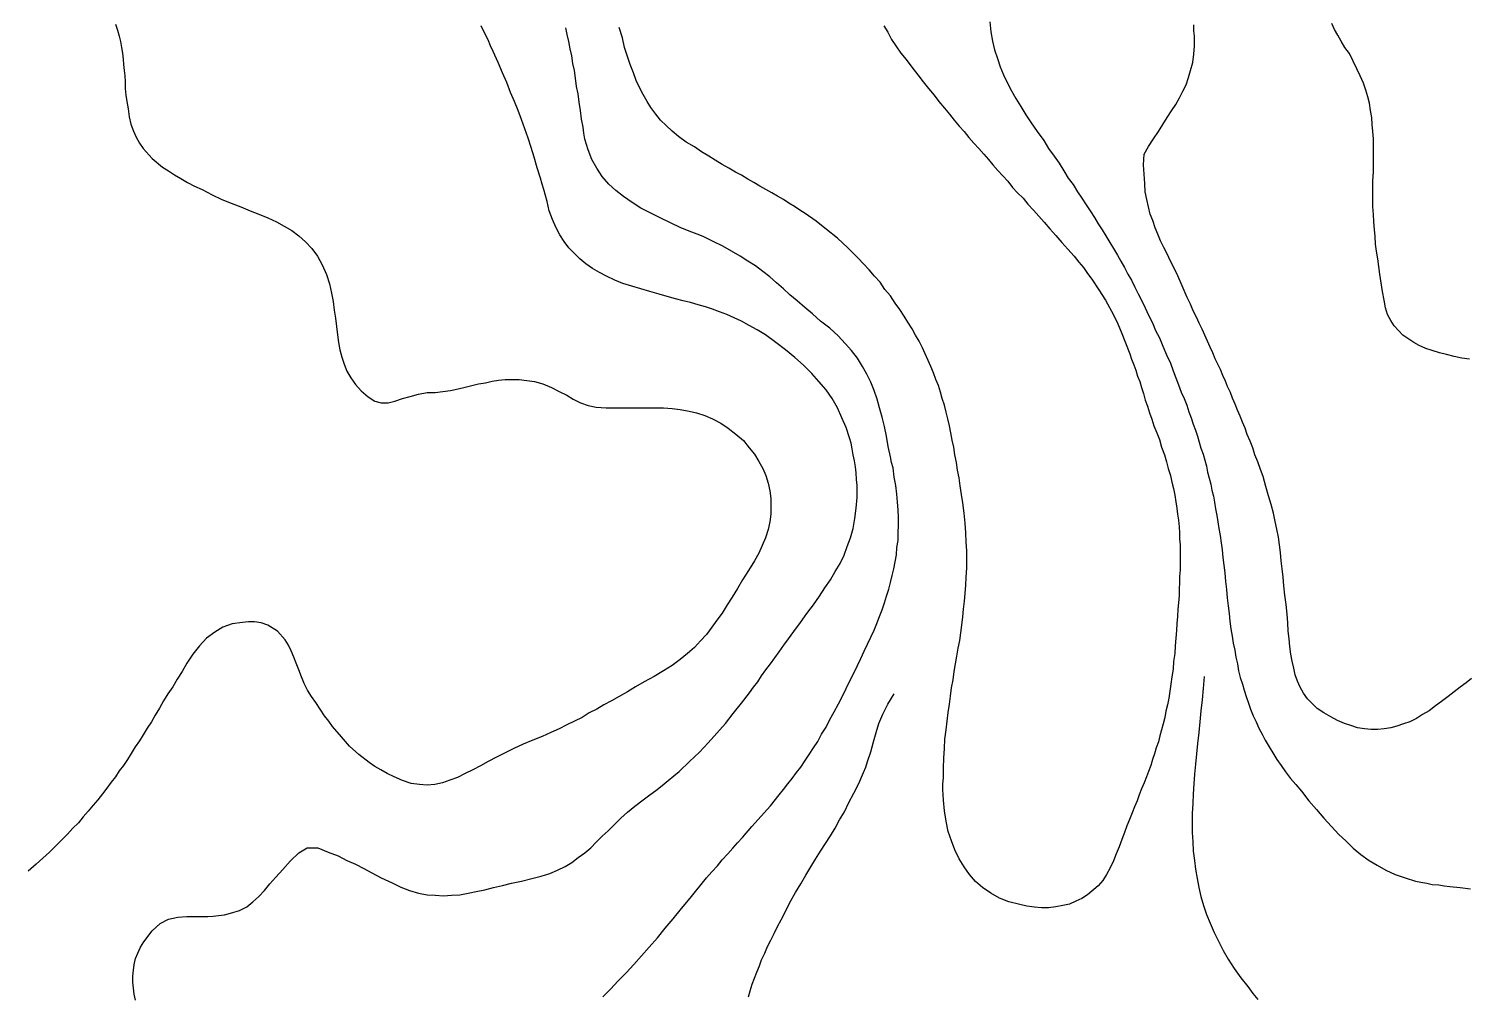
# Model space of a CAD drawing. Header units: inches. Extents: x 401374 to 405300, y 6332180 to 6336621.
# Drawn here: x 403137.2 to 403401, y 6333212.5 to 6333389.5 of the extents above; entities that cross this region are included whole.
import ezdxf

# ---------------------------------------------------------------- set-up
doc = ezdxf.new("R2010")
doc.units = ezdxf.units.IN
doc.header["$MEASUREMENT"] = 0

msp = doc.modelspace()

# ---------------------------------------------------------------- linework, layer by layer
for points in [[(403153.1, 6333390.4), (403153.5, 6333389.3), (403153.8, 6333388.2), (403154, 6333387.2), (403154.2, 6333386.1), (403154.4, 6333385.1), (403154.5, 6333384), (403154.6, 6333383), (403154.7, 6333381.9), (403154.8, 6333380.9), (403154.9, 6333379.8), (403154.9, 6333378.6), (403155, 6333377.4), (403155.2, 6333376.2), (403155.4, 6333374.9), (403155.6, 6333373.4), (403155.9, 6333372.1), (403156.4, 6333370.8), (403156.9, 6333369.7), (403157.5, 6333368.6), (403158.2, 6333367.6), (403159.8, 6333365.8), (403161.7, 6333364.2), (403162.8, 6333363.5), (403163.9, 6333362.8), (403165.1, 6333362.1), (403166.3, 6333361.4), (403167.6, 6333360.7), (403169, 6333360.1), (403170.8, 6333359.1), (403172.6, 6333358.3), (403174.3, 6333357.6), (403176.1, 6333356.9), (403177.8, 6333356.2), (403179.4, 6333355.6), (403181, 6333354.9), (403182.6, 6333354.2), (403184, 6333353.4), (403185.4, 6333352.6), (403186.7, 6333351.6), (403187.9, 6333350.5), (403189.1, 6333349.3), (403190.1, 6333347.9), (403191, 6333346.3), (403191.8, 6333344.5), (403192.3, 6333342.8), (403192.7, 6333341.1), (403193, 6333339.6), (403193.2, 6333338), (403193.4, 6333336.5), (403193.6, 6333335), (403193.8, 6333333.5), (403194, 6333332.1), (403194.2, 6333330.7), (403194.6, 6333329.4), (403195, 6333328.1), (403195.5, 6333326.8), (403196.2, 6333325.6), (403197.1, 6333324.4), (403198.1, 6333323.2), (403199.4, 6333322.1), (403200.6, 6333321.3), (403201.8, 6333321), (403203.1, 6333321), (403204.3, 6333321.3), (403205.7, 6333321.8), (403207.1, 6333322.2), (403208.6, 6333322.6), (403210.2, 6333322.9), (403211.7, 6333322.9), (403213.1, 6333323.1), (403214.5, 6333323.3), (403215.9, 6333323.6), (403217.2, 6333323.9), (403218.4, 6333324.2), (403219.6, 6333324.5), (403220.9, 6333324.7), (403222.1, 6333325), (403223.3, 6333325.2), (403224.5, 6333325.3), (403225.8, 6333325.3), (403227.1, 6333325.3), (403228.5, 6333325.1), (403229.9, 6333324.9), (403231.4, 6333324.5), (403233, 6333323.8), (403234.4, 6333323.1), (403235.8, 6333322.4), (403237, 6333321.7), (403238.3, 6333321), (403239.7, 6333320.5), (403241.2, 6333320.2), (403243, 6333320.1), (403244.8, 6333320.1), (403246.7, 6333320.1), (403248.5, 6333320.1), (403250.2, 6333320.1), (403251.9, 6333320.1), (403253.5, 6333320.1), (403255.1, 6333320), (403256.6, 6333319.8), (403258.2, 6333319.5), (403259.6, 6333319.2), (403261.1, 6333318.7), (403262.5, 6333318.1), (403264, 6333317.3), (403265.4, 6333316.4), (403266.8, 6333315.3), (403268.2, 6333314.1), (403269.2, 6333312.8), (403270.2, 6333311.6), (403271, 6333310.3), (403271.7, 6333309), (403272.3, 6333307.7), (403272.7, 6333306.3), (403273, 6333304.9), (403273.2, 6333303.5), (403273.2, 6333302.1), (403273.2, 6333300.6), (403273, 6333299.2), (403272.7, 6333297.8), (403272.2, 6333296.3), (403271.6, 6333294.9), (403271, 6333293.5), (403270.2, 6333292.1), (403269.1, 6333290.3), (403268, 6333288.6), (403267.1, 6333287), (403266.1, 6333285.4), (403265.2, 6333284), (403264.3, 6333282.5), (403263.3, 6333281.2), (403262.4, 6333279.9), (403261.4, 6333278.6), (403260.3, 6333277.4), (403259.2, 6333276.2), (403257.9, 6333275.1), (403256.6, 6333274), (403255.1, 6333272.9), (403253.5, 6333271.9), (403251.8, 6333270.9), (403250, 6333269.9), (403248.4, 6333269), (403246.9, 6333268.1), (403245.4, 6333267.2), (403244, 6333266.4), (403242.6, 6333265.7), (403241.3, 6333264.9), (403239.9, 6333264.2), (403238.6, 6333263.4), (403237.2, 6333262.7), (403235.8, 6333262), (403234.4, 6333261.3), (403232.9, 6333260.6), (403231.3, 6333259.9), (403229.6, 6333259.2), (403227.8, 6333258.5), (403226.1, 6333257.7), (403224.5, 6333256.9), (403222.9, 6333256.1), (403221.4, 6333255.3), (403220, 6333254.5), (403218.6, 6333253.8), (403217.2, 6333253.1), (403215.8, 6333252.4), (403214.4, 6333251.9), (403213, 6333251.4), (403211.6, 6333251.1), (403210.2, 6333251), (403208.8, 6333251.1), (403207.3, 6333251.3), (403205.7, 6333251.8), (403204.2, 6333252.5), (403202.9, 6333253.1), (403201.7, 6333253.8), (403200.6, 6333254.4), (403199.6, 6333255.1), (403197.7, 6333256.6), (403196, 6333258.1), (403194.5, 6333259.8), (403192.9, 6333261.7), (403192.2, 6333262.7), (403191.4, 6333263.7), (403190.6, 6333264.9), (403189.8, 6333266.1), (403189, 6333267.2), (403188.3, 6333268.4), (403187.7, 6333269.6), (403187.2, 6333270.8), (403186.7, 6333272.1), (403186.2, 6333273.3), (403185.8, 6333274.4), (403185.3, 6333275.6), (403184.8, 6333276.6), (403184.2, 6333277.6), (403182.8, 6333279.2), (403181, 6333280.3), (403179.8, 6333280.7), (403178.6, 6333280.9), (403177.5, 6333280.9), (403176.4, 6333280.8), (403174.5, 6333280.5), (403172.8, 6333279.9), (403171.3, 6333279), (403169.8, 6333277.9), (403168.5, 6333276.5), (403167.3, 6333275), (403166.2, 6333273.3), (403165.3, 6333271.8), (403164.4, 6333270.4), (403163.6, 6333269), (403162.7, 6333267.7), (403161.9, 6333266.4), (403161.2, 6333265.1), (403160.4, 6333263.8), (403159.7, 6333262.6), (403158.9, 6333261.4), (403158.2, 6333260.2), (403157.5, 6333259.1), (403156.7, 6333258), (403156, 6333256.8), (403155.3, 6333255.7), (403154.6, 6333254.6), (403153.8, 6333253.6), (403153.1, 6333252.5), (403152.3, 6333251.5), (403151.5, 6333250.4), (403150.7, 6333249.4), (403149.9, 6333248.3), (403149, 6333247.3), (403148.1, 6333246.2), (403147.2, 6333245.2), (403146.3, 6333244.1), (403145.3, 6333243.1), (403144.3, 6333242), (403143.2, 6333240.9), (403142.1, 6333239.8), (403141, 6333238.7), (403139.8, 6333237.6), (403138.6, 6333236.5), (403137.1, 6333235.2)], [(403156.8, 6333211.6), (403156.5, 6333212.7), (403156.4, 6333213.8), (403156.3, 6333214.9), (403156.3, 6333216), (403156.4, 6333217.1), (403156.5, 6333218.1), (403156.8, 6333219.2), (403157.2, 6333220.2), (403157.7, 6333221.3), (403158.3, 6333222.3), (403159.8, 6333224.3), (403161.3, 6333225.6), (403162.8, 6333226.4), (403164.5, 6333226.8), (403166.2, 6333226.9), (403168.1, 6333226.9), (403170, 6333226.9), (403171, 6333227), (403172, 6333227.1), (403173.1, 6333227.2), (403174.2, 6333227.5), (403175.8, 6333228), (403177.2, 6333228.7), (403178.3, 6333229.6), (403179.4, 6333230.6), (403180.4, 6333231.7), (403181.4, 6333232.9), (403182.5, 6333234.1), (403183.8, 6333235.5), (403185.2, 6333237.1), (403186.7, 6333238.6), (403188.2, 6333239.5), (403190.2, 6333239.5), (403192.1, 6333238.7), (403193.9, 6333238), (403195.5, 6333237.2), (403197.1, 6333236.5), (403198.6, 6333235.7), (403200.1, 6333234.9), (403201.8, 6333234), (403203.8, 6333233.1), (403205.4, 6333232.3), (403207, 6333231.7), (403208.6, 6333231.2), (403210.2, 6333230.9), (403211.7, 6333230.8), (403213.2, 6333230.7), (403214.7, 6333230.8), (403216.2, 6333230.9), (403217.7, 6333231.2), (403219.2, 6333231.5), (403220.8, 6333231.8), (403222.4, 6333232.2), (403224, 6333232.6), (403225.7, 6333233), (403227.5, 6333233.4), (403229.4, 6333233.9), (403231.1, 6333234.3), (403232.7, 6333234.8), (403234.1, 6333235.4), (403235.5, 6333236.1), (403236.7, 6333236.8), (403237.9, 6333237.7), (403239.1, 6333238.6), (403240.2, 6333239.5), (403241.2, 6333240.5), (403242.3, 6333241.6), (403243.4, 6333242.6), (403244.5, 6333243.7), (403245.7, 6333244.9), (403246.9, 6333246), (403248.3, 6333247.1), (403249.8, 6333248.3), (403251, 6333249.2), (403252.1, 6333250), (403253.3, 6333250.9), (403254.4, 6333251.8), (403255.4, 6333252.7), (403256.4, 6333253.5), (403258.3, 6333255.3), (403260.1, 6333257), (403261.7, 6333258.7), (403263.3, 6333260.5), (403264.9, 6333262.3), (403266.3, 6333264.1), (403267.8, 6333266), (403269.3, 6333267.9), (403270, 6333268.9), (403270.8, 6333269.9), (403271.5, 6333271), (403272.3, 6333272.1), (403273.1, 6333273.2), (403273.9, 6333274.3), (403274.7, 6333275.4), (403275.6, 6333276.6), (403276.4, 6333277.8), (403277.4, 6333279.1), (403278.6, 6333280.8), (403279.8, 6333282.4), (403281, 6333284), (403282.1, 6333285.6), (403283.1, 6333287.1), (403284.1, 6333288.6), (403285, 6333290.1), (403285.9, 6333291.6), (403286.6, 6333293.1), (403287.2, 6333294.7), (403287.8, 6333296.3), (403288.3, 6333298), (403288.6, 6333299.8), (403288.8, 6333301.7), (403289, 6333303.7), (403289, 6333304.8), (403289, 6333305.9), (403288.9, 6333307), (403288.8, 6333308.2), (403288.7, 6333309.3), (403288.5, 6333310.4), (403288.3, 6333311.5), (403288.1, 6333312.6), (403287.9, 6333313.6), (403287.6, 6333314.6), (403287, 6333316.5), (403286.2, 6333318.3), (403285.4, 6333320.1), (403284.4, 6333321.8), (403283.3, 6333323.4), (403282, 6333324.9), (403280.7, 6333326.4), (403279.2, 6333327.9), (403277.6, 6333329.3), (403275.9, 6333330.7), (403274.1, 6333332.1), (403272.2, 6333333.5), (403270.7, 6333334.4), (403269.2, 6333335.2), (403267.8, 6333336), (403266.5, 6333336.6), (403265.1, 6333337.2), (403263.8, 6333337.7), (403262.5, 6333338.2), (403261.2, 6333338.6), (403259.9, 6333339), (403258.5, 6333339.4), (403257.1, 6333339.7), (403255.7, 6333340.1), (403254.2, 6333340.5), (403252.7, 6333340.9), (403251, 6333341.4), (403249.4, 6333341.9), (403247.7, 6333342.4), (403246.1, 6333342.9), (403244.6, 6333343.5), (403243.1, 6333344.2), (403241.8, 6333344.9), (403240.5, 6333345.6), (403239.3, 6333346.5), (403238.2, 6333347.4), (403237.2, 6333348.4), (403236.2, 6333349.4), (403235.3, 6333350.6), (403234.5, 6333351.8), (403233.8, 6333353.2), (403233.2, 6333354.6), (403232.6, 6333356.2), (403232.2, 6333357.9), (403231.9, 6333359), (403231.6, 6333360.1), (403231.3, 6333361.1), (403231, 6333362.2), (403230.4, 6333364.1), (403229.8, 6333366), (403229.3, 6333367.8), (403228.7, 6333369.5), (403228.1, 6333371.2), (403227.5, 6333372.9), (403226.9, 6333374.6), (403226.2, 6333376.2), (403225.5, 6333377.9), (403224.8, 6333379.7), (403224, 6333381.5), (403223.2, 6333383.4), (403222.3, 6333385.4), (403221.8, 6333386.4), (403221.4, 6333387.5), (403220.7, 6333388.8), (403220.1, 6333390.1)], [(403242.4, 6333212.2), (403243.8, 6333213.6), (403245.2, 6333215.1), (403246.7, 6333216.6), (403248.1, 6333218.1), (403249.5, 6333219.7), (403250.9, 6333221.3), (403252.4, 6333223), (403253.8, 6333224.8), (403255.3, 6333226.5), (403256.8, 6333228.4), (403258.4, 6333230.3), (403259.4, 6333231.5), (403260.4, 6333232.8), (403261.4, 6333234), (403262.4, 6333235.1), (403263.4, 6333236.2), (403264.3, 6333237.3), (403265.3, 6333238.4), (403266.2, 6333239.4), (403267.1, 6333240.4), (403268, 6333241.4), (403269.7, 6333243.4), (403271.4, 6333245.3), (403273.1, 6333247.2), (403274.7, 6333249.2), (403275.5, 6333250.2), (403276.3, 6333251.2), (403277.1, 6333252.2), (403277.9, 6333253.3), (403278.7, 6333254.3), (403279.5, 6333255.5), (403280.2, 6333256.6), (403281, 6333257.8), (403281.8, 6333259), (403282.5, 6333260.3), (403283.3, 6333261.6), (403284, 6333263), (403284.8, 6333264.4), (403285.6, 6333265.9), (403286.3, 6333267.3), (403287, 6333268.7), (403287.7, 6333270.2), (403288.4, 6333271.5), (403289.1, 6333272.9), (403289.7, 6333274.2), (403290.3, 6333275.5), (403290.9, 6333276.8), (403291.5, 6333278.1), (403292.1, 6333279.4), (403292.6, 6333280.6), (403293.1, 6333281.9), (403293.6, 6333283.1), (403294, 6333284.4), (403294.4, 6333285.6), (403294.8, 6333286.9), (403295.1, 6333288.1), (403295.4, 6333289.4), (403295.7, 6333290.6), (403296, 6333291.9), (403296.2, 6333293.2), (403296.3, 6333294.5), (403296.5, 6333295.8), (403296.5, 6333297.2), (403296.6, 6333298.6), (403296.6, 6333300), (403296.5, 6333301.4), (403296.4, 6333302.8), (403296.3, 6333304.3), (403296.1, 6333305.9), (403295.8, 6333307.4), (403295.6, 6333309.1), (403295.3, 6333310.1), (403295.1, 6333311.1), (403294.7, 6333313), (403294.4, 6333314.9), (403294, 6333316.7), (403293.6, 6333318.4), (403293.1, 6333320.1), (403292.7, 6333321.7), (403292.1, 6333323.3), (403291.5, 6333324.8), (403290.8, 6333326.3), (403290, 6333327.7), (403289.1, 6333329.2), (403288, 6333330.6), (403286.8, 6333331.9), (403285.5, 6333333.3), (403284, 6333334.7), (403282.3, 6333336), (403280.8, 6333337.3), (403279.4, 6333338.5), (403278, 6333339.7), (403276.7, 6333340.8), (403275.5, 6333341.9), (403274.2, 6333343), (403273, 6333344.1), (403271.7, 6333345.1), (403270.4, 6333346.1), (403269, 6333347), (403267.6, 6333347.9), (403266, 6333348.8), (403264.4, 6333349.7), (403262.6, 6333350.6), (403260.8, 6333351.5), (403259.7, 6333351.9), (403258.7, 6333352.3), (403256.7, 6333353.1), (403254.8, 6333354), (403252.9, 6333354.9), (403251.1, 6333355.8), (403249.4, 6333356.7), (403247.8, 6333357.7), (403246.2, 6333358.8), (403244.8, 6333359.9), (403243.5, 6333361.1), (403242.3, 6333362.5), (403241.3, 6333364), (403240.4, 6333365.6), (403239.7, 6333367.4), (403239.1, 6333369.3), (403238.9, 6333370.4), (403238.8, 6333371.5), (403238.5, 6333373), (403238.3, 6333374.6), (403238.1, 6333376.1), (403237.9, 6333377.6), (403237.6, 6333379), (403237.4, 6333380.5), (403237.2, 6333381.9), (403236.9, 6333383.2), (403236.7, 6333384.6), (403236.4, 6333385.9), (403236.2, 6333387.2), (403235.9, 6333388.5), (403235.6, 6333389.7)], [(403293.9, 6333390.1), (403294.6, 6333388.9), (403295.3, 6333387.6), (403296.1, 6333386.4), (403297, 6333385.1), (403298, 6333383.9), (403299, 6333382.5), (403300.1, 6333381.1), (403301.1, 6333379.8), (403302.1, 6333378.6), (403303.1, 6333377.4), (403304, 6333376.2), (403305, 6333375), (403305.9, 6333373.9), (403306.8, 6333372.8), (403307.7, 6333371.7), (403308.6, 6333370.7), (403309.5, 6333369.6), (403310.4, 6333368.6), (403311.3, 6333367.6), (403312.2, 6333366.6), (403313.1, 6333365.6), (403313.9, 6333364.6), (403314.8, 6333363.6), (403315.7, 6333362.6), (403316.6, 6333361.6), (403317.5, 6333360.5), (403318.4, 6333359.5), (403319.4, 6333358.5), (403320.3, 6333357.4), (403321.3, 6333356.3), (403322.3, 6333355.2), (403323.3, 6333354.1), (403324.3, 6333352.9), (403325.4, 6333351.7), (403326.5, 6333350.4), (403327.6, 6333349.2), (403328.8, 6333347.9), (403329.6, 6333346.8), (403330.5, 6333345.8), (403331.2, 6333344.7), (403332, 6333343.7), (403333.3, 6333341.7), (403334.5, 6333339.8), (403335.6, 6333337.8), (403336.6, 6333335.9), (403337.4, 6333334), (403338.2, 6333332), (403339, 6333330), (403339.3, 6333329), (403339.7, 6333328), (403340.1, 6333327), (403340.4, 6333325.9), (403340.8, 6333324.9), (403341.1, 6333323.8), (403341.5, 6333322.7), (403341.8, 6333321.5), (403342.2, 6333320.4), (403342.6, 6333319.2), (403343, 6333318), (403343.4, 6333316.8), (403343.9, 6333315.5), (403344.4, 6333314.3), (403344.8, 6333312.9), (403345.3, 6333311.5), (403345.7, 6333310.2), (403346, 6333309), (403346.4, 6333307.7), (403346.7, 6333306.5), (403347, 6333305.3), (403347.2, 6333304.1), (403347.4, 6333302.9), (403347.6, 6333301.7), (403347.7, 6333300.6), (403347.9, 6333299.5), (403348, 6333298.3), (403348.1, 6333297.2), (403348.1, 6333296.1), (403348.2, 6333295), (403348.2, 6333293.8), (403348.2, 6333292.7), (403348.2, 6333291.6), (403348.2, 6333290.4), (403348.1, 6333289.2), (403348.1, 6333288.1), (403348, 6333286.9), (403348, 6333285.7), (403347.9, 6333284.4), (403347.8, 6333283.2), (403347.7, 6333281.9), (403347.6, 6333280.6), (403347.5, 6333279.3), (403347.4, 6333277.9), (403347.3, 6333276.5), (403347.2, 6333275.1), (403347, 6333273.6), (403346.9, 6333272.2), (403346.7, 6333270.8), (403346.5, 6333269.5), (403346.3, 6333268.2), (403346.1, 6333266.9), (403345.9, 6333265.7), (403345.6, 6333264.5), (403345.4, 6333263.4), (403345.1, 6333262.2), (403344.8, 6333261.1), (403344.5, 6333260), (403344.2, 6333258.9), (403343.8, 6333257.8), (403343.5, 6333256.7), (403343.1, 6333255.7), (403342.8, 6333254.6), (403342.4, 6333253.5), (403342, 6333252.5), (403341.6, 6333251.4), (403341.1, 6333250.3), (403340.7, 6333249.2), (403340.3, 6333248.1), (403339.8, 6333247), (403339.4, 6333245.9), (403338.9, 6333244.7), (403338.4, 6333243.5), (403338, 6333242.3), (403337.5, 6333241), (403337, 6333239.7), (403336.5, 6333238.4), (403336, 6333237.1), (403335.4, 6333235.8), (403334.7, 6333234.6), (403334, 6333233.5), (403333.2, 6333232.5), (403331.2, 6333230.9), (403330.2, 6333230.2), (403329.1, 6333229.7), (403327.9, 6333229.2), (403326.7, 6333228.9), (403325.4, 6333228.7), (403324.1, 6333228.5), (403322.8, 6333228.5), (403321.5, 6333228.6), (403320.1, 6333228.8), (403318.8, 6333229.1), (403316.8, 6333229.6), (403315.1, 6333230.3), (403313.5, 6333231.2), (403312, 6333232.2), (403310.7, 6333233.3), (403309.6, 6333234.6), (403308.6, 6333236), (403307.7, 6333237.5), (403306.9, 6333239.1), (403306.3, 6333240.8), (403305.7, 6333242.5), (403305.3, 6333244.4), (403305, 6333246.3), (403304.8, 6333248.2), (403304.7, 6333250.2), (403304.7, 6333251.2), (403304.8, 6333252.3), (403304.8, 6333254.1), (403304.9, 6333255.9), (403305, 6333257.7), (403305.1, 6333259.4), (403305.3, 6333261.1), (403305.5, 6333262.7), (403305.7, 6333264.3), (403305.9, 6333265.8), (403306.1, 6333267.3), (403306.3, 6333268.8), (403306.6, 6333270.3), (403306.8, 6333271.8), (403307, 6333273.2), (403307.3, 6333274.6), (403307.5, 6333276.1), (403307.8, 6333277.5), (403308, 6333278.9), (403308.2, 6333280.3), (403308.4, 6333281.8), (403308.5, 6333283.2), (403308.7, 6333284.7), (403308.8, 6333286.1), (403308.9, 6333287.6), (403309, 6333289.1), (403309.1, 6333290.7), (403309.1, 6333292.3), (403309.1, 6333293.9), (403309, 6333295.5), (403308.9, 6333297.2), (403308.8, 6333299), (403308.6, 6333300.8), (403308.4, 6333302.7), (403308.1, 6333304.2), (403307.9, 6333305.8), (403307.7, 6333307.3), (403307.4, 6333308.7), (403307.2, 6333310.1), (403306.9, 6333311.5), (403306.7, 6333312.9), (403306.4, 6333314.2), (403306.2, 6333315.5), (403305.9, 6333316.8), (403305.6, 6333318.1), (403305.3, 6333319.3), (403305, 6333320.6), (403304.6, 6333321.8), (403304.3, 6333323), (403303.9, 6333324.2), (403303.4, 6333325.3), (403303, 6333326.5), (403302.5, 6333327.7), (403302, 6333328.8), (403301.5, 6333330), (403301, 6333331.1), (403300.4, 6333332.3), (403299.7, 6333333.4), (403299.1, 6333334.6), (403298.3, 6333335.8), (403297.6, 6333336.9), (403296.8, 6333338.1), (403296, 6333339.3), (403295.1, 6333340.6), (403294.1, 6333341.8), (403293.2, 6333343.1), (403292.2, 6333344.2), (403291.2, 6333345.4), (403290.2, 6333346.5), (403289.2, 6333347.5), (403287.3, 6333349.4), (403285.4, 6333351.2), (403283.4, 6333352.8), (403281.5, 6333354.3), (403279.5, 6333355.7), (403278.5, 6333356.3), (403277.5, 6333357), (403276.5, 6333357.6), (403275.5, 6333358.3), (403274.4, 6333358.9), (403273.4, 6333359.5), (403272.3, 6333360.1), (403271.2, 6333360.7), (403270.1, 6333361.4), (403269, 6333362), (403267.8, 6333362.7), (403266.7, 6333363.3), (403265.5, 6333364), (403264.3, 6333364.7), (403263, 6333365.5), (403261.8, 6333366.2), (403260.5, 6333367), (403259.2, 6333367.9), (403257.7, 6333368.8), (403256.3, 6333369.8), (403255.1, 6333370.8), (403254, 6333371.8), (403253, 6333372.8), (403252.1, 6333373.9), (403251.2, 6333375.1), (403250.5, 6333376.2), (403249.8, 6333377.5), (403249.1, 6333378.8), (403248.5, 6333380.1), (403248, 6333381.5), (403247.4, 6333383), (403246.9, 6333384.5), (403246.4, 6333386.1), (403246, 6333387.9), (403245.4, 6333389.8)], [(403313.3, 6333390.8), (403313.5, 6333389), (403313.8, 6333387.3), (403314.2, 6333385.7), (403314.7, 6333384.1), (403315.2, 6333382.6), (403315.8, 6333381.1), (403316.5, 6333379.7), (403317.3, 6333378.2), (403318.1, 6333376.8), (403319, 6333375.3), (403319.9, 6333373.8), (403320.9, 6333372.3), (403322, 6333370.7), (403323.2, 6333369.1), (403324.1, 6333367.6), (403325.1, 6333366.2), (403326, 6333364.9), (403326.9, 6333363.5), (403327.7, 6333362.2), (403328.6, 6333361), (403329.4, 6333359.7), (403330.2, 6333358.5), (403331, 6333357.3), (403331.7, 6333356.2), (403332.5, 6333355), (403333.2, 6333353.8), (403333.9, 6333352.7), (403334.6, 6333351.6), (403335.3, 6333350.4), (403336, 6333349.3), (403336.7, 6333348.1), (403337.3, 6333347), (403338, 6333345.8), (403338.6, 6333344.6), (403339.3, 6333343.5), (403339.9, 6333342.2), (403340.5, 6333341), (403341.2, 6333339.7), (403341.8, 6333338.4), (403342.4, 6333337.1), (403343.1, 6333335.7), (403343.7, 6333334.3), (403344.4, 6333332.9), (403345, 6333331.4), (403345.7, 6333329.8), (403346.4, 6333328.3), (403346.9, 6333326.9), (403347.4, 6333325.6), (403347.9, 6333324.3), (403348.4, 6333323), (403348.9, 6333321.8), (403349.4, 6333320.6), (403349.8, 6333319.4), (403350.2, 6333318.3), (403350.6, 6333317.1), (403351, 6333316), (403351.4, 6333314.9), (403351.7, 6333313.8), (403352, 6333312.7), (403352.4, 6333311.6), (403352.7, 6333310.5), (403353, 6333309.4), (403353.2, 6333308.3), (403353.5, 6333307.2), (403353.8, 6333306.1), (403354, 6333305), (403354.3, 6333303.9), (403354.5, 6333302.8), (403354.7, 6333301.6), (403354.9, 6333300.4), (403355.1, 6333299.2), (403355.3, 6333298), (403355.5, 6333296.7), (403355.7, 6333295.4), (403355.9, 6333294.1), (403356, 6333292.7), (403356.2, 6333291.3), (403356.4, 6333289.9), (403356.5, 6333288.3), (403356.7, 6333286.8), (403356.8, 6333285.3), (403357, 6333283.8), (403357.2, 6333282.4), (403357.3, 6333281), (403357.5, 6333279.6), (403357.7, 6333278.3), (403357.9, 6333277), (403358.2, 6333275.7), (403358.4, 6333274.4), (403358.7, 6333273.2), (403358.9, 6333271.9), (403359.2, 6333270.7), (403359.6, 6333269.5), (403359.9, 6333268.4), (403360.3, 6333267.2), (403360.7, 6333266), (403361.1, 6333264.9), (403361.6, 6333263.7), (403362.1, 6333262.6), (403362.6, 6333261.4), (403363.2, 6333260.3), (403363.8, 6333259.2), (403364.5, 6333258), (403365.2, 6333256.9), (403365.9, 6333255.7), (403366.7, 6333254.6), (403367.5, 6333253.4), (403368.4, 6333252.2), (403369.4, 6333251.1), (403370.4, 6333249.9), (403371.8, 6333248.1), (403373.2, 6333246.5), (403374.5, 6333244.9), (403375.9, 6333243.4), (403377.2, 6333242), (403378.6, 6333240.7), (403379.9, 6333239.4), (403381.3, 6333238.3), (403382.8, 6333237.2), (403384.3, 6333236.3), (403385.9, 6333235.4), (403387.6, 6333234.6), (403389.4, 6333234), (403391.3, 6333233.4), (403392.3, 6333233.2), (403393.4, 6333233), (403394.4, 6333232.8), (403395.6, 6333232.7), (403396.6, 6333232.5), (403397.6, 6333232.4), (403399.5, 6333232.2), (403401.4, 6333232)], [(403401.6, 6333270.5), (403400.6, 6333269.7), (403399.5, 6333268.9), (403398.4, 6333268.1), (403397.3, 6333267.2), (403396.1, 6333266.3), (403395, 6333265.5), (403393.8, 6333264.6), (403392.6, 6333263.9), (403391.5, 6333263.2), (403390.3, 6333262.6), (403389.1, 6333262.2), (403387.9, 6333261.8), (403386.8, 6333261.5), (403385.6, 6333261.3), (403384.4, 6333261.2), (403383.2, 6333261.2), (403382, 6333261.3), (403380.7, 6333261.5), (403379.5, 6333261.9), (403378.3, 6333262.3), (403377, 6333262.8), (403375.8, 6333263.5), (403374.5, 6333264.2), (403373.3, 6333265), (403371.5, 6333266.8), (403370.8, 6333267.8), (403370.2, 6333268.9), (403369.7, 6333270), (403369.3, 6333271.2), (403369, 6333272.4), (403368.7, 6333273.7), (403368.5, 6333275), (403368.3, 6333276.4), (403368.2, 6333277.8), (403368, 6333279.2), (403367.9, 6333280.7), (403367.8, 6333282.3), (403367.6, 6333284.1), (403367.4, 6333285.8), (403367.2, 6333287.5), (403367.1, 6333289.1), (403366.9, 6333290.6), (403366.7, 6333292.1), (403366.6, 6333293.6), (403366.4, 6333295), (403366.2, 6333296.4), (403365.9, 6333297.9), (403365.6, 6333299.3), (403365.3, 6333300.8), (403364.9, 6333302.4), (403364.4, 6333304), (403363.9, 6333305.7), (403363.4, 6333307.5), (403362.9, 6333308.8), (403362.4, 6333310.2), (403361.9, 6333311.5), (403361.5, 6333312.8), (403361, 6333314), (403360.5, 6333315.2), (403360.1, 6333316.4), (403359.6, 6333317.5), (403359.2, 6333318.6), (403358.7, 6333319.7), (403358.3, 6333320.8), (403357.8, 6333321.9), (403357.4, 6333322.9), (403356.9, 6333324), (403356.5, 6333325), (403356, 6333326), (403355.6, 6333327.1), (403355.1, 6333328.1), (403354.6, 6333329.1), (403354.2, 6333330.2), (403353.7, 6333331.2), (403353.2, 6333332.3), (403352.7, 6333333.4), (403352.2, 6333334.5), (403351.7, 6333335.6), (403351.2, 6333336.7), (403350.6, 6333337.9), (403350.1, 6333339.1), (403349.5, 6333340.3), (403348.9, 6333341.6), (403348.4, 6333342.9), (403347.8, 6333344.3), (403347.1, 6333345.7), (403346.4, 6333347), (403345.8, 6333348.3), (403345.2, 6333349.5), (403344.6, 6333350.7), (403344.1, 6333351.9), (403343.6, 6333353.1), (403343.2, 6333354.4), (403342.7, 6333355.6), (403342.4, 6333356.9), (403342.1, 6333358.3), (403341.8, 6333359.7), (403341.7, 6333361.2), (403341.6, 6333362.9), (403341.5, 6333364.6), (403341.6, 6333366.6), (403342.4, 6333368), (403343.3, 6333369.4), (403344.2, 6333370.7), (403345, 6333372), (403345.8, 6333373.3), (403346.6, 6333374.5), (403347.4, 6333375.7), (403348.1, 6333376.9), (403348.7, 6333378.1), (403349.3, 6333379.3), (403349.7, 6333380.6), (403350.1, 6333381.9), (403350.5, 6333383.4), (403350.7, 6333384.9), (403350.8, 6333386.4), (403350.8, 6333388.2), (403350.7, 6333389.2), (403350.7, 6333390.3)], [(403401.2, 6333329), (403399.8, 6333329.2), (403398.4, 6333329.5), (403397, 6333329.9), (403395.7, 6333330.2), (403394.4, 6333330.6), (403393.2, 6333331), (403392, 6333331.5), (403391, 6333332.1), (403389, 6333333.4), (403387.4, 6333335.1), (403386.8, 6333336.1), (403386.2, 6333337.2), (403385.8, 6333338.4), (403385.6, 6333339.8), (403385.3, 6333341.4), (403385, 6333343), (403384.8, 6333344.6), (403384.6, 6333346), (403384.4, 6333347.4), (403384.2, 6333348.8), (403384, 6333350.1), (403383.9, 6333351.5), (403383.8, 6333352.8), (403383.7, 6333354.2), (403383.6, 6333355.5), (403383.5, 6333357), (403383.5, 6333358.4), (403383.5, 6333360), (403383.5, 6333361.6), (403383.6, 6333363.4), (403383.6, 6333365), (403383.6, 6333366.5), (403383.6, 6333368), (403383.6, 6333369.4), (403383.5, 6333370.7), (403383.4, 6333372), (403383.3, 6333373.3), (403383.1, 6333374.6), (403382.9, 6333375.9), (403382.6, 6333377.1), (403382.2, 6333378.3), (403381.8, 6333379.6), (403381.2, 6333380.9), (403380.6, 6333382.2), (403379.9, 6333383.6), (403379.2, 6333385), (403378.4, 6333386.1), (403377.7, 6333387.3), (403377.1, 6333388.4), (403376.5, 6333389.4), (403376, 6333390.5)], [(403352.6, 6333270.9), (403352.4, 6333268.7), (403352.2, 6333266.6), (403352, 6333264.6), (403351.8, 6333262.6), (403351.6, 6333260.6), (403351.4, 6333258.6), (403351.2, 6333256.7), (403351, 6333254.8), (403350.8, 6333253), (403350.7, 6333251.2), (403350.6, 6333249.3), (403350.5, 6333247.6), (403350.4, 6333245.8), (403350.4, 6333244.1), (403350.4, 6333242.3), (403350.5, 6333240.6), (403350.6, 6333238.9), (403350.8, 6333237.2), (403351, 6333235.6), (403351.3, 6333233.9), (403351.6, 6333232.2), (403352, 6333230.6), (403352.5, 6333228.9), (403353, 6333227.3), (403353.7, 6333225.7), (403354.4, 6333224), (403355.2, 6333222.4), (403356.1, 6333220.7), (403357, 6333219.1), (403358.1, 6333217.4), (403359.3, 6333215.7), (403360.6, 6333214.1), (403361.5, 6333212.8), (403362.4, 6333211.7)], [(403269.1, 6333212.2), (403269.4, 6333213.3), (403269.8, 6333214.5), (403270.2, 6333215.6), (403270.6, 6333216.7), (403271.1, 6333217.9), (403271.5, 6333219), (403272.1, 6333220.2), (403272.6, 6333221.4), (403273.2, 6333222.6), (403273.8, 6333223.8), (403274.4, 6333225.1), (403275.1, 6333226.3), (403275.8, 6333227.7), (403276.7, 6333229.5), (403277.7, 6333231.3), (403278.7, 6333232.9), (403279.6, 6333234.5), (403280.5, 6333236), (403281.4, 6333237.4), (403282.3, 6333238.9), (403283.2, 6333240.3), (403284.1, 6333241.7), (403285, 6333243.1), (403285.8, 6333244.6), (403286.7, 6333246.1), (403287.5, 6333247.8), (403288.4, 6333249.5), (403289.3, 6333251.3), (403290.2, 6333253.3), (403290.6, 6333254.3), (403290.9, 6333255.3), (403291.5, 6333257.1), (403292, 6333258.9), (403292.5, 6333260.6), (403293, 6333262.3), (403293.7, 6333264), (403294.6, 6333265.8), (403295.8, 6333267.7)]]:
    msp.add_lwpolyline(points)

doc.saveas('drawing.dxf')
